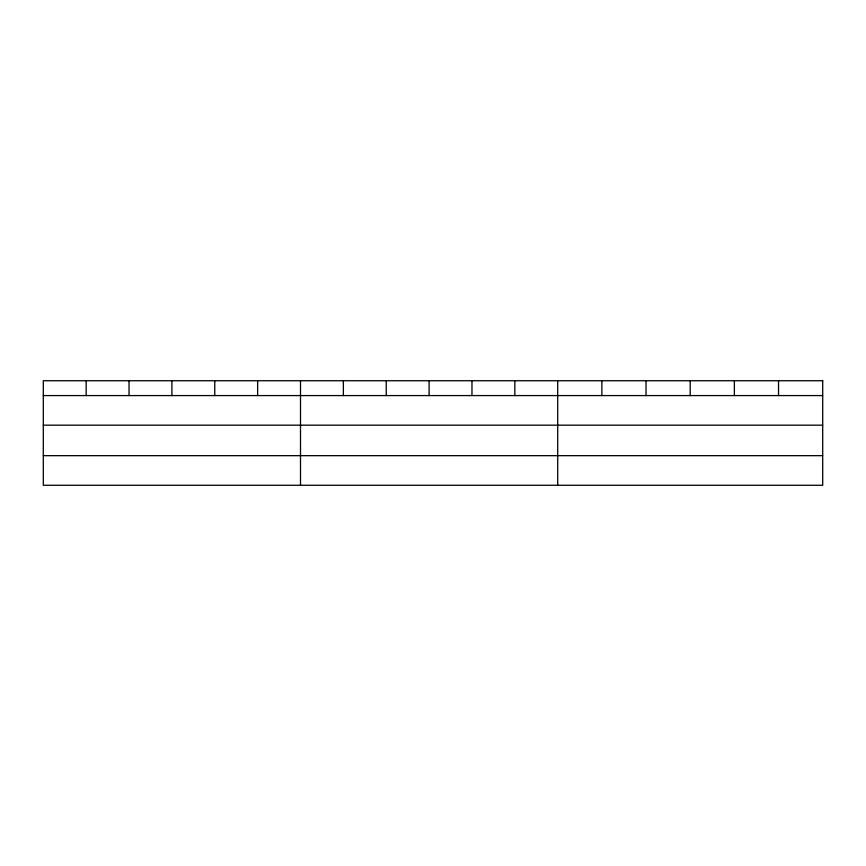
<?xml version="1.0" encoding="UTF-8"?>
<svg xmlns="http://www.w3.org/2000/svg" width="866" height="866" viewBox="0 0 866 866"><rect width="100%" height="100%" fill="white"/><g stroke="black" fill="none" stroke-linecap="round" stroke-linejoin="round"><path stroke-width="1.3" d="M43.3 395.578L822.7 395.578M43.3 425.174L822.7 425.174M43.3 455.668L822.7 455.668M778.534 380.737L778.534 395.578M734.368 380.737L734.368 395.578M690.202 380.737L690.202 395.578M646.036 380.737L646.036 395.578M601.87 380.737L601.87 395.578M557.704 380.737L557.704 485.263M514.837 380.737L514.837 395.578M471.97 380.737L471.97 395.578M429.103 380.737L429.103 395.578M386.236 380.737L386.236 395.578M343.369 380.737L343.369 395.578M300.502 380.737L300.502 485.263M257.635 380.737L257.635 395.578M214.768 380.737L214.768 395.578M171.901 380.737L171.901 395.578M129.034 380.737L129.034 395.578M86.167 380.737L86.167 395.578M822.7 380.737L43.3 380.737L43.3 485.263L822.7 485.263L822.7 380.737"/></g></svg>
